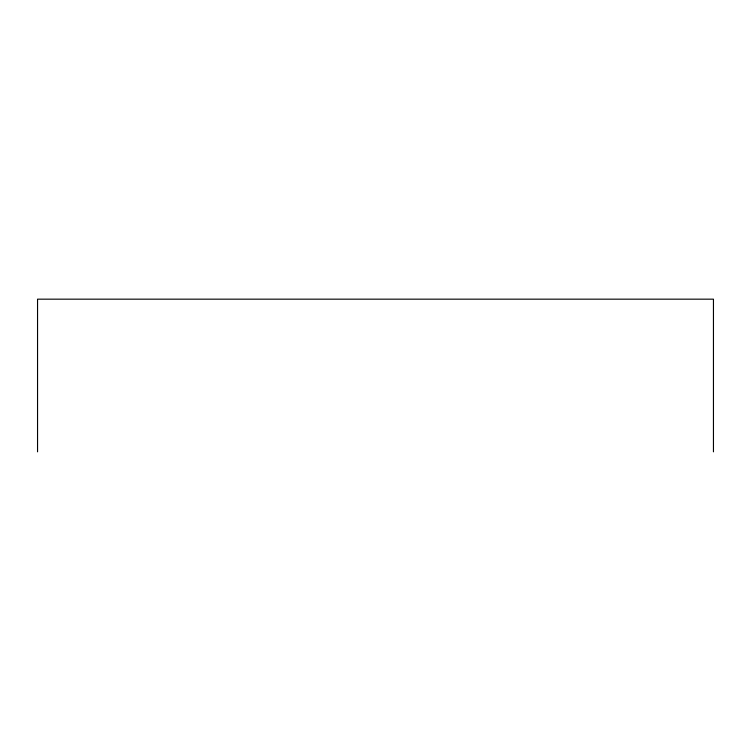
<?xml version="1.0" encoding="UTF-8"?>
<svg xmlns="http://www.w3.org/2000/svg" width="751" height="751" viewBox="0 0 751 751"><rect width="100%" height="100%" fill="white"/><g stroke="black" fill="none" stroke-linecap="round" stroke-linejoin="round"><path stroke-width="1.13" d="M713.45 451.83L713.45 299.17L37.55 299.17L37.55 451.83"/></g></svg>
